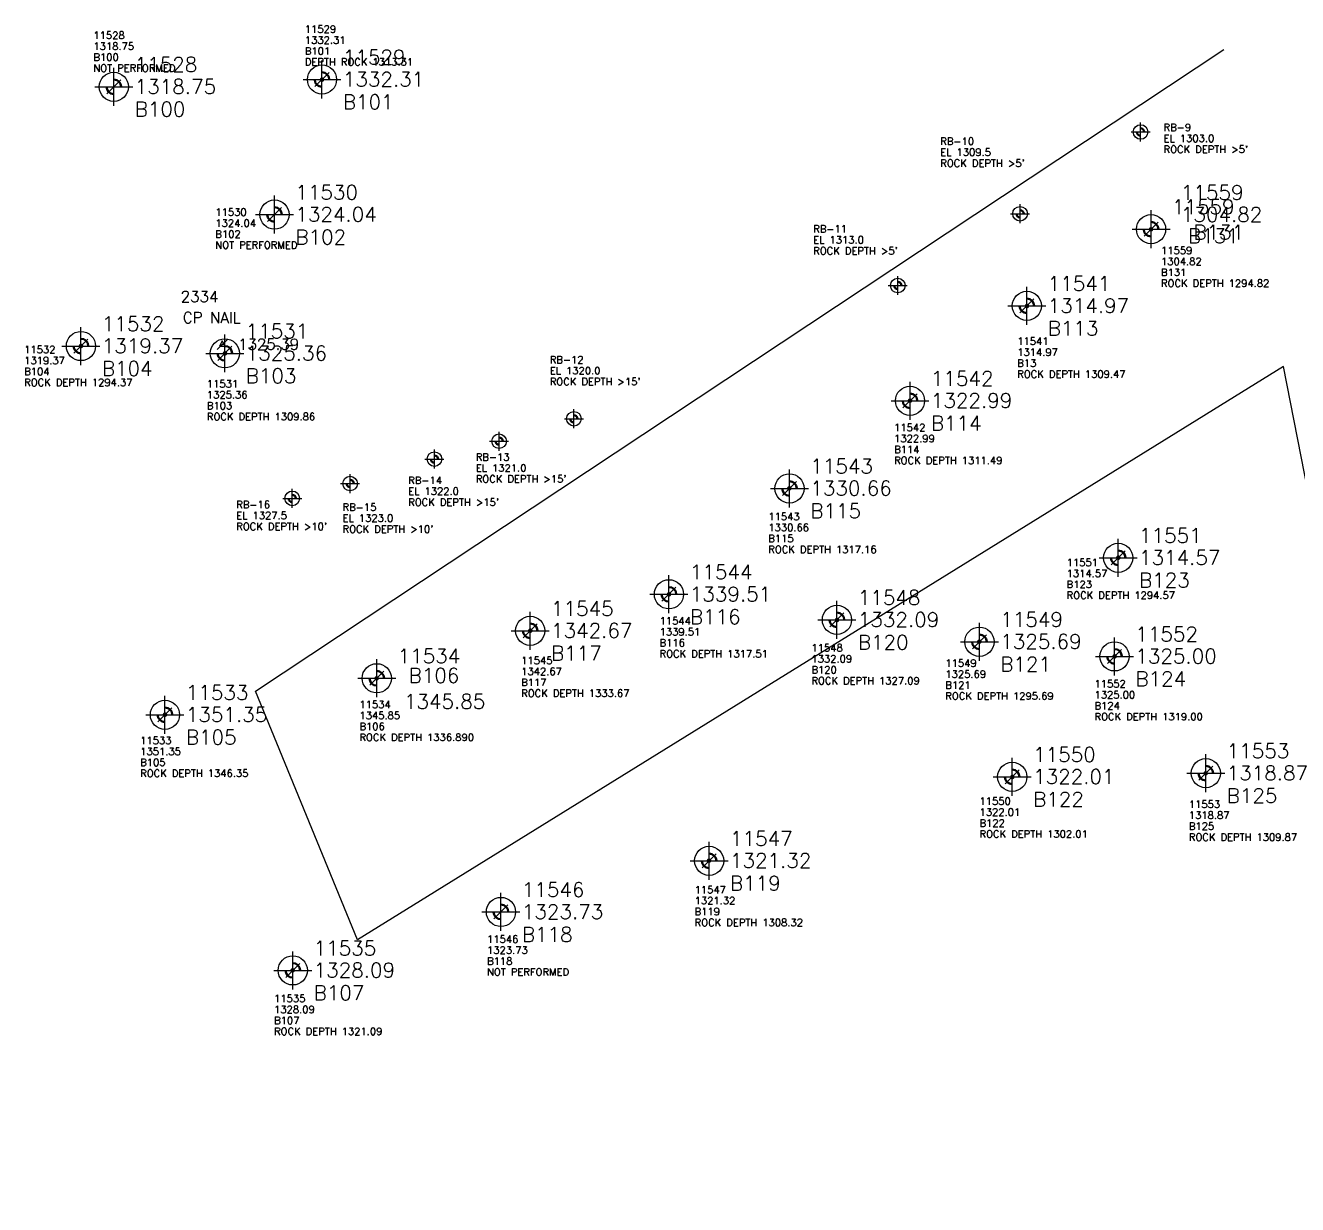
# Model space of a CAD drawing. Header units: metres. Extents: x 11336499 to 11339752, y 6750829 to 6753493.
# Drawn here: x 11336499 to 11338241, y 6750829 to 6752444 of the extents above; entities that cross this region are included whole.
import ezdxf

# ---------------------------------------------------------------- set-up
doc = ezdxf.new("R2010")
doc.units = ezdxf.units.M
doc.header["$MEASUREMENT"] = 0
for name, color, linetype, lineweight in [('Level 12', 7, 'Continuous', 5), ('Level 13', 7, 'Continuous', 5), ('Level 3', 7, 'Continuous', 5), ('Level 30', 7, 'Continuous', 5), ('Level 4', 7, 'Continuous', 5), ('Level 5', 7, 'Continuous', 5), ('Level 54', 7, 'Continuous', 5), ('Level 7', 7, 'Continuous', 5), ('Level 8', 7, 'Continuous', 5)]:
    doc.layers.add(name, color=color, linetype=linetype, lineweight=lineweight)
doc.styles.add('Style-romans', font='romans.shx')

# ---------------------------------------------------------------- blocks, each defined once
blk = doc.blocks.new('POINT0')
at = {"layer": 'Level 7', "color": 7, "linetype": 'Continuous', "lineweight": 5}
blk.add_line((-0.04, -0.04), (0.04, 0.04), dxfattribs=at)
blk.add_line((-0.04, -0.04), (0.04, 0.04), dxfattribs=at)
at = {"layer": 'Level 13', "color": 7, "linetype": 'Continuous', "lineweight": 5, "style": 'Style-romans'}
blk.add_attdef('elev', (0, 0), '', height=0.0833, dxfattribs=at)
at = {"layer": 'Level 30', "color": 7, "linetype": 'Continuous', "lineweight": 5, "style": 'Style-romans'}
for tag in ['desc', 'desc', 'desc', 'point', 'point']:
    blk.add_attdef(tag, (0, 0), '', height=0.0833, dxfattribs=at)
blk = doc.blocks.new('BM0')
at = {"layer": 'Level 8', "color": 1, "linetype": 'Continuous', "lineweight": 5}
for p, q in [((0, -0.13), (0, 0.13)), ((-0.13, 0), (0.13, 0))]:
    blk.add_line(p, q, dxfattribs=at)
blk.add_circle((0, 0), 0.1, dxfattribs=at)
at = {"layer": 'Level 8', "color": 1, "linetype": 'Continuous', "lineweight": 40}
for start, end in [(180, 270), (0, 90)]:
    blk.add_arc((0, 0), 0.05, start, end, dxfattribs=at)
blk = doc.blocks.new('POINT0_2')
at = {"layer": 'Level 3', "color": 7, "linetype": 'Continuous', "lineweight": 5}
blk.add_line((-0.04, -0.04), (0.04, 0.04), dxfattribs=at)
blk.add_line((-0.04, -0.04), (0.04, 0.04), dxfattribs=at)
at = {"layer": 'Level 13', "color": 7, "linetype": 'Continuous', "lineweight": 5, "style": 'Style-romans'}
blk.add_attdef('elev', (0, 0), '', height=0.0833, rotation=0, dxfattribs=at)
at = {"layer": 'Level 30', "color": 7, "linetype": 'Continuous', "lineweight": 5, "style": 'Style-romans'}
for tag in ['desc', 'desc', 'desc', 'point', 'point']:
    blk.add_attdef(tag, (0, 0), '', height=0.0833, rotation=0, dxfattribs=at)
blk = doc.blocks.new('STA')
at = {"layer": 'Level 4', "color": 1, "linetype": 'Continuous', "lineweight": 5}
for p, q in [((-0.004, 0.1), (-0.079, -0.05)), ((0.071, -0.05), (-0.004, 0.1)), ((-0.079, -0.05), (0.071, -0.05))]:
    blk.add_line(p, q, dxfattribs=at)
blk.add_circle((0, 0), 0.0125, dxfattribs=at)
blk = doc.blocks.new('POINT0_7')
at = {"layer": 'Level 7', "color": 7, "linetype": 'Continuous', "lineweight": 5}
blk.add_line((-0.04, -0.04), (0.04, 0.04), dxfattribs=at)
blk.add_line((-0.04, -0.04), (0.04, 0.04), dxfattribs=at)
at = {"layer": 'Level 13', "color": 7, "linetype": 'Continuous', "lineweight": 5, "style": 'Style-romans'}
blk.add_attdef('elev', (0, 0), '', height=0.0833, dxfattribs=at)
at = {"layer": 'Level 30', "color": 7, "linetype": 'Continuous', "lineweight": 5, "style": 'Style-romans'}
for tag in ['desc', 'desc', 'desc', 'point', 'point']:
    blk.add_attdef(tag, (0, 0), '', height=0.0833, dxfattribs=at)
blk = doc.blocks.new('POINT0_8')
at = {"layer": 'Level 7', "color": 7, "linetype": 'Continuous', "lineweight": 5}
blk.add_line((-0.04, -0.04), (0.04, 0.04), dxfattribs=at)
blk.add_line((-0.04, -0.04), (0.04, 0.04), dxfattribs=at)
at = {"layer": 'Level 13', "color": 7, "linetype": 'Continuous', "lineweight": 5, "style": 'Style-romans'}
blk.add_attdef('elev', (0, 0), '', height=0.0833, dxfattribs=at)
at = {"layer": 'Level 30', "color": 7, "linetype": 'Continuous', "lineweight": 5, "style": 'Style-romans'}
for tag in ['desc', 'desc', 'desc', 'point', 'point']:
    blk.add_attdef(tag, (0, 0), '', height=0.0833, dxfattribs=at)

msp = doc.modelspace()

# ---------------------------------------------------------------- linework, layer by layer
at = {"layer": 'Level 5', "color": 4, "linetype": 'Continuous', "lineweight": 5}
for p, q in [((11336813.9918, 6751532.1708), (11338139.6861, 6752411.1513)), ((11338221.1544, 6751976.8398), (11336953.6697, 6751191.947)), ((11338446.3957, 6750829.2656), (11338221.1544, 6751976.8398)), ((11336953.6892, 6751191.966), (11336814.0113, 6751532.1898))]:
    msp.add_line(p, q, dxfattribs=at)
at = {"layer": 'Level 54', "color": 2, "linetype": 'Continuous', "lineweight": 140}
for p in [(11336905, 6752370, 1313.31), (11338040, 6752165, 1294.82), (11337870, 6752060, 1309.47), (11336575, 6752005, 1294.37), (11336772, 6751995, 1309.86), (11337710, 6751930, 1311.49), (11337545, 6751810, 1317.16), (11337995, 6751715, 1294.57), (11337380, 6751665, 1317.51), (11337610, 6751630, 1327.09), (11337190, 6751615, 1333.67), (11337805, 6751600, 1295.69), (11337990, 6751580, 1319), (11336980, 6751550, 1336.89), (11336690, 6751500, 1346.35), (11338115, 6751420, 1309.87), (11337850, 6751415, 1302.01), (11337435, 6751300, 1308.32), (11336865, 6751150, 1321.09)]:
    msp.add_point(p, dxfattribs=at)

# ---------------------------------------------------------------- block references
at = {"layer": 'Level 3', "color": 7, "linetype": 'Continuous', "lineweight": 5}
ref = msp.add_blockref('POINT0_2', (11336768.7302, 6752007.2901, 1325.36), dxfattribs=dict(at, xscale=180, yscale=180, zscale=180, rotation=359.9637753279102))
ref.add_attrib('elev', '1325.39', (11336790.1609, 6752000.021, 1325.36), dxfattribs={"layer": 'Level 13', "color": 7, "linetype": 'Continuous', "lineweight": 5, "height": 14.9999, "rotation": 359.9637755, "style": 'Style-romans'})
ref.add_attrib('point', '2334', (11336711.6267, 6752065.2388, 1325.36), dxfattribs={"layer": 'Level 30', "color": 7, "linetype": 'Continuous', "lineweight": 5, "height": 14.9999, "rotation": 359.9637755, "style": 'Style-romans'})
ref.add_attrib('point', '2334', (11336711.6267, 6752065.2388, 1325.36), dxfattribs={"layer": 'Level 30', "color": 7, "linetype": 'Continuous', "lineweight": 5, "height": 14.9999, "rotation": 359.9637755, "style": 'Style-romans'})
ref.add_attrib('desc', 'CP NAIL', (11336714.503, 6752036.4948, 1325.36), dxfattribs={"layer": 'Level 30', "color": 7, "linetype": 'Continuous', "lineweight": 5, "height": 14.9999, "rotation": 359.9637755, "style": 'Style-romans'})
ref.add_attrib('desc', 'CP NAIL', (11336714.503, 6752036.4948, 1325.36), dxfattribs={"layer": 'Level 30', "color": 7, "linetype": 'Continuous', "lineweight": 5, "height": 14.9999, "rotation": 359.9637755, "style": 'Style-romans'})
ref.add_attrib('desc', 'CP NAIL', (11336714.503, 6752036.4948, 1325.36), dxfattribs={"layer": 'Level 30', "color": 7, "linetype": 'Continuous', "lineweight": 5, "height": 14.9999, "rotation": 359.9637755, "style": 'Style-romans'})
at = {"layer": 'Level 4', "color": 1, "linetype": 'Continuous', "lineweight": 5, "xscale": 50.00000068108184, "yscale": 50.00000068108184, "zscale": 50.00000068108184, "rotation": 359.9637732535127}
msp.add_blockref('STA', (11336768.7302, 6752007.2901, 1325.36), dxfattribs=at)
at = {"layer": 'Level 7', "color": 7, "linetype": 'Continuous', "lineweight": 5}
ref = msp.add_blockref('POINT0', (11336620, 6752360, 1318.75), dxfattribs=dict(at, xscale=240, yscale=240, zscale=240))
ref.add_attrib('elev', '1318.75', (11336648.5804, 6752350.3259, 1318.75), dxfattribs={"layer": 'Level 13', "color": 7, "linetype": 'Continuous', "lineweight": 5, "height": 19.9999, "style": 'Style-romans'})
ref.add_attrib('point', '11528', (11336648.5804, 6752380.5191, 1318.75), dxfattribs={"layer": 'Level 30', "color": 7, "linetype": 'Continuous', "lineweight": 5, "height": 19.9999, "style": 'Style-romans'})
ref.add_attrib('point', '11528', (11336648.5804, 6752380.5191, 1318.75), dxfattribs={"layer": 'Level 30', "color": 7, "linetype": 'Continuous', "lineweight": 5, "height": 19.9999, "style": 'Style-romans'})
ref.add_attrib('desc', 'B100', (11336648.5804, 6752319.2533, 1318.75), dxfattribs={"layer": 'Level 30', "color": 7, "linetype": 'Continuous', "lineweight": 5, "height": 19.9999, "style": 'Style-romans'})
ref.add_attrib('desc', 'B100', (11336648.5804, 6752319.2533, 1318.75), dxfattribs={"layer": 'Level 30', "color": 7, "linetype": 'Continuous', "lineweight": 5, "height": 19.9999, "style": 'Style-romans'})
ref.add_attrib('desc', 'B100', (11336648.5804, 6752319.2533, 1318.75), dxfattribs={"layer": 'Level 30', "color": 7, "linetype": 'Continuous', "lineweight": 5, "height": 19.9999, "style": 'Style-romans'})
ref = msp.add_blockref('POINT0', (11336905, 6752370, 1332.31), dxfattribs=dict(at, xscale=240, yscale=240, zscale=240))
ref.add_attrib('elev', '1332.31', (11336933.5804, 6752360.3259, 1332.31), dxfattribs={"layer": 'Level 13', "color": 7, "linetype": 'Continuous', "lineweight": 5, "height": 19.9999, "style": 'Style-romans'})
ref.add_attrib('point', '11529', (11336933.5804, 6752390.5191, 1332.31), dxfattribs={"layer": 'Level 30', "color": 7, "linetype": 'Continuous', "lineweight": 5, "height": 19.9999, "style": 'Style-romans'})
ref.add_attrib('point', '11529', (11336933.5804, 6752390.5191, 1332.31), dxfattribs={"layer": 'Level 30', "color": 7, "linetype": 'Continuous', "lineweight": 5, "height": 19.9999, "style": 'Style-romans'})
ref.add_attrib('desc', 'B101', (11336933.5804, 6752329.2533, 1332.31), dxfattribs={"layer": 'Level 30', "color": 7, "linetype": 'Continuous', "lineweight": 5, "height": 19.9999, "style": 'Style-romans'})
ref.add_attrib('desc', 'B101', (11336933.5804, 6752329.2533, 1332.31), dxfattribs={"layer": 'Level 30', "color": 7, "linetype": 'Continuous', "lineweight": 5, "height": 19.9999, "style": 'Style-romans'})
ref.add_attrib('desc', 'B101', (11336933.5804, 6752329.2533, 1332.31), dxfattribs={"layer": 'Level 30', "color": 7, "linetype": 'Continuous', "lineweight": 5, "height": 19.9999, "style": 'Style-romans'})
ref = msp.add_blockref('POINT0', (11336840, 6752185, 1324.04), dxfattribs=dict(at, xscale=240, yscale=240, zscale=240))
ref.add_attrib('elev', '1324.04', (11336868.5804, 6752175.3259, 1324.04), dxfattribs={"layer": 'Level 13', "color": 7, "linetype": 'Continuous', "lineweight": 5, "height": 19.9999, "style": 'Style-romans'})
ref.add_attrib('point', '11530', (11336868.5804, 6752205.5191, 1324.04), dxfattribs={"layer": 'Level 30', "color": 7, "linetype": 'Continuous', "lineweight": 5, "height": 19.9999, "style": 'Style-romans'})
ref.add_attrib('point', '11530', (11336868.5804, 6752205.5191, 1324.04), dxfattribs={"layer": 'Level 30', "color": 7, "linetype": 'Continuous', "lineweight": 5, "height": 19.9999, "style": 'Style-romans'})
ref.add_attrib('desc', 'B102', (11336868.5804, 6752144.2533, 1324.04), dxfattribs={"layer": 'Level 30', "color": 7, "linetype": 'Continuous', "lineweight": 5, "height": 19.9999, "style": 'Style-romans'})
ref.add_attrib('desc', 'B102', (11336868.5804, 6752144.2533, 1324.04), dxfattribs={"layer": 'Level 30', "color": 7, "linetype": 'Continuous', "lineweight": 5, "height": 19.9999, "style": 'Style-romans'})
ref.add_attrib('desc', 'B102', (11336868.5804, 6752144.2533, 1324.04), dxfattribs={"layer": 'Level 30', "color": 7, "linetype": 'Continuous', "lineweight": 5, "height": 19.9999, "style": 'Style-romans'})
ref = msp.add_blockref('POINT0_8', (11338040, 6752165, 1304.82), dxfattribs=dict(at, xscale=240, yscale=240, zscale=240))
ref.add_attrib('elev', '1304.82', (11338080.8828, 6752175.0266, 1304.82), dxfattribs={"layer": 'Level 13', "color": 7, "linetype": 'Continuous', "lineweight": 5, "height": 19.9999, "style": 'Style-romans'})
ref.add_attrib('point', '11559', (11338080.8828, 6752205.2198, 1304.82), dxfattribs={"layer": 'Level 30', "color": 7, "linetype": 'Continuous', "lineweight": 5, "height": 19.9999, "style": 'Style-romans'})
ref.add_attrib('point', '11559', (11338068.5804, 6752185.5191, 1304.82), dxfattribs={"layer": 'Level 30', "color": 7, "linetype": 'Continuous', "lineweight": 5, "height": 19.9999, "style": 'Style-romans'})
ref.add_attrib('desc', 'B131', (11338090.6069, 6752145.8633, 1304.82), dxfattribs={"layer": 'Level 30', "color": 7, "linetype": 'Continuous', "lineweight": 5, "height": 19.9999, "style": 'Style-romans'})
ref.add_attrib('desc', 'B131', (11338097.9882, 6752150.7884, 1304.82), dxfattribs={"layer": 'Level 30', "color": 7, "linetype": 'Continuous', "lineweight": 5, "height": 19.9999, "style": 'Style-romans'})
ref.add_attrib('desc', 'B131', (11338097.9882, 6752150.7884, 1304.82), dxfattribs={"layer": 'Level 30', "color": 7, "linetype": 'Continuous', "lineweight": 5, "height": 19.9999, "style": 'Style-romans'})
ref = msp.add_blockref('POINT0', (11337870, 6752060, 1314.97), dxfattribs=dict(at, xscale=240, yscale=240, zscale=240))
ref.add_attrib('elev', '1314.97', (11337898.5804, 6752050.3259, 1314.97), dxfattribs={"layer": 'Level 13', "color": 7, "linetype": 'Continuous', "lineweight": 5, "height": 19.9999, "style": 'Style-romans'})
ref.add_attrib('point', '11541', (11337898.5804, 6752080.5191, 1314.97), dxfattribs={"layer": 'Level 30', "color": 7, "linetype": 'Continuous', "lineweight": 5, "height": 19.9999, "style": 'Style-romans'})
ref.add_attrib('point', '11541', (11337898.5804, 6752080.5191, 1314.97), dxfattribs={"layer": 'Level 30', "color": 7, "linetype": 'Continuous', "lineweight": 5, "height": 19.9999, "style": 'Style-romans'})
ref.add_attrib('desc', 'B113', (11337898.5804, 6752019.2533, 1314.97), dxfattribs={"layer": 'Level 30', "color": 7, "linetype": 'Continuous', "lineweight": 5, "height": 19.9999, "style": 'Style-romans'})
ref.add_attrib('desc', 'B113', (11337898.5804, 6752019.2533, 1314.97), dxfattribs={"layer": 'Level 30', "color": 7, "linetype": 'Continuous', "lineweight": 5, "height": 19.9999, "style": 'Style-romans'})
ref.add_attrib('desc', 'B113', (11337898.5804, 6752019.2533, 1314.97), dxfattribs={"layer": 'Level 30', "color": 7, "linetype": 'Continuous', "lineweight": 5, "height": 19.9999, "style": 'Style-romans'})
ref = msp.add_blockref('POINT0', (11336575, 6752005, 1319.37), dxfattribs=dict(at, xscale=240, yscale=240, zscale=240))
ref.add_attrib('elev', '1319.37', (11336603.5804, 6751995.3259, 1319.37), dxfattribs={"layer": 'Level 13', "color": 7, "linetype": 'Continuous', "lineweight": 5, "height": 19.9999, "style": 'Style-romans'})
ref.add_attrib('point', '11532', (11336603.5804, 6752025.5191, 1319.37), dxfattribs={"layer": 'Level 30', "color": 7, "linetype": 'Continuous', "lineweight": 5, "height": 19.9999, "style": 'Style-romans'})
ref.add_attrib('point', '11532', (11336603.5804, 6752025.5191, 1319.37), dxfattribs={"layer": 'Level 30', "color": 7, "linetype": 'Continuous', "lineweight": 5, "height": 19.9999, "style": 'Style-romans'})
ref.add_attrib('desc', 'B104', (11336603.5804, 6751964.2533, 1319.37), dxfattribs={"layer": 'Level 30', "color": 7, "linetype": 'Continuous', "lineweight": 5, "height": 19.9999, "style": 'Style-romans'})
ref.add_attrib('desc', 'B104', (11336603.5804, 6751964.2533, 1319.37), dxfattribs={"layer": 'Level 30', "color": 7, "linetype": 'Continuous', "lineweight": 5, "height": 19.9999, "style": 'Style-romans'})
ref.add_attrib('desc', 'B104', (11336603.5804, 6751964.2533, 1319.37), dxfattribs={"layer": 'Level 30', "color": 7, "linetype": 'Continuous', "lineweight": 5, "height": 19.9999, "style": 'Style-romans'})
ref = msp.add_blockref('POINT0', (11336772, 6751995, 1325.36), dxfattribs=dict(at, xscale=240, yscale=240, zscale=240))
ref.add_attrib('elev', '1325.36', (11336800.5804, 6751985.3259, 1325.36), dxfattribs={"layer": 'Level 13', "color": 7, "linetype": 'Continuous', "lineweight": 5, "height": 19.9999, "style": 'Style-romans'})
ref.add_attrib('point', '11531', (11336800.5804, 6752015.5191, 1325.36), dxfattribs={"layer": 'Level 30', "color": 7, "linetype": 'Continuous', "lineweight": 5, "height": 19.9999, "style": 'Style-romans'})
ref.add_attrib('point', '11531', (11336800.5804, 6752015.5191, 1325.36), dxfattribs={"layer": 'Level 30', "color": 7, "linetype": 'Continuous', "lineweight": 5, "height": 19.9999, "style": 'Style-romans'})
ref.add_attrib('desc', 'B103', (11336800.5804, 6751954.2533, 1325.36), dxfattribs={"layer": 'Level 30', "color": 7, "linetype": 'Continuous', "lineweight": 5, "height": 19.9999, "style": 'Style-romans'})
ref.add_attrib('desc', 'B103', (11336800.5804, 6751954.2533, 1325.36), dxfattribs={"layer": 'Level 30', "color": 7, "linetype": 'Continuous', "lineweight": 5, "height": 19.9999, "style": 'Style-romans'})
ref.add_attrib('desc', 'B103', (11336800.5804, 6751954.2533, 1325.36), dxfattribs={"layer": 'Level 30', "color": 7, "linetype": 'Continuous', "lineweight": 5, "height": 19.9999, "style": 'Style-romans'})
ref = msp.add_blockref('POINT0', (11337710, 6751930, 1322.97), dxfattribs=dict(at, xscale=240, yscale=240, zscale=240))
ref.add_attrib('elev', '1322.99', (11337738.5804, 6751920.3259, 1322.97), dxfattribs={"layer": 'Level 13', "color": 7, "linetype": 'Continuous', "lineweight": 5, "height": 19.9999, "style": 'Style-romans'})
ref.add_attrib('point', '11542', (11337738.5804, 6751950.5191, 1322.97), dxfattribs={"layer": 'Level 30', "color": 7, "linetype": 'Continuous', "lineweight": 5, "height": 19.9999, "style": 'Style-romans'})
ref.add_attrib('point', '11542', (11337738.5804, 6751950.5191, 1322.97), dxfattribs={"layer": 'Level 30', "color": 7, "linetype": 'Continuous', "lineweight": 5, "height": 19.9999, "style": 'Style-romans'})
ref.add_attrib('desc', 'B114', (11337738.5804, 6751889.2533, 1322.97), dxfattribs={"layer": 'Level 30', "color": 7, "linetype": 'Continuous', "lineweight": 5, "height": 19.9999, "style": 'Style-romans'})
ref.add_attrib('desc', 'B114', (11337738.5804, 6751889.2533, 1322.97), dxfattribs={"layer": 'Level 30', "color": 7, "linetype": 'Continuous', "lineweight": 5, "height": 19.9999, "style": 'Style-romans'})
ref.add_attrib('desc', 'B114', (11337738.5804, 6751889.2533, 1322.97), dxfattribs={"layer": 'Level 30', "color": 7, "linetype": 'Continuous', "lineweight": 5, "height": 19.9999, "style": 'Style-romans'})
ref = msp.add_blockref('POINT0', (11337545, 6751810, 1330.66), dxfattribs=dict(at, xscale=240, yscale=240, zscale=240))
ref.add_attrib('elev', '1330.66', (11337573.5804, 6751800.3259, 1330.66), dxfattribs={"layer": 'Level 13', "color": 7, "linetype": 'Continuous', "lineweight": 5, "height": 19.9999, "style": 'Style-romans'})
ref.add_attrib('point', '11543', (11337573.5804, 6751830.5191, 1330.66), dxfattribs={"layer": 'Level 30', "color": 7, "linetype": 'Continuous', "lineweight": 5, "height": 19.9999, "style": 'Style-romans'})
ref.add_attrib('point', '11543', (11337573.5804, 6751830.5191, 1330.66), dxfattribs={"layer": 'Level 30', "color": 7, "linetype": 'Continuous', "lineweight": 5, "height": 19.9999, "style": 'Style-romans'})
ref.add_attrib('desc', 'B115', (11337573.5804, 6751769.2533, 1330.66), dxfattribs={"layer": 'Level 30', "color": 7, "linetype": 'Continuous', "lineweight": 5, "height": 19.9999, "style": 'Style-romans'})
ref.add_attrib('desc', 'B115', (11337573.5804, 6751769.2533, 1330.66), dxfattribs={"layer": 'Level 30', "color": 7, "linetype": 'Continuous', "lineweight": 5, "height": 19.9999, "style": 'Style-romans'})
ref.add_attrib('desc', 'B115', (11337573.5804, 6751769.2533, 1330.66), dxfattribs={"layer": 'Level 30', "color": 7, "linetype": 'Continuous', "lineweight": 5, "height": 19.9999, "style": 'Style-romans'})
ref = msp.add_blockref('POINT0', (11337995, 6751715, 1314.57), dxfattribs=dict(at, xscale=240, yscale=240, zscale=240))
ref.add_attrib('elev', '1314.57', (11338023.5804, 6751705.3259, 1314.57), dxfattribs={"layer": 'Level 13', "color": 7, "linetype": 'Continuous', "lineweight": 5, "height": 19.9999, "style": 'Style-romans'})
ref.add_attrib('point', '11551', (11338023.5804, 6751735.5191, 1314.57), dxfattribs={"layer": 'Level 30', "color": 7, "linetype": 'Continuous', "lineweight": 5, "height": 19.9999, "style": 'Style-romans'})
ref.add_attrib('point', '11551', (11338023.5804, 6751735.5191, 1314.57), dxfattribs={"layer": 'Level 30', "color": 7, "linetype": 'Continuous', "lineweight": 5, "height": 19.9999, "style": 'Style-romans'})
ref.add_attrib('desc', 'B123', (11338023.5804, 6751674.2533, 1314.57), dxfattribs={"layer": 'Level 30', "color": 7, "linetype": 'Continuous', "lineweight": 5, "height": 19.9999, "style": 'Style-romans'})
ref.add_attrib('desc', 'B123', (11338023.5804, 6751674.2533, 1314.57), dxfattribs={"layer": 'Level 30', "color": 7, "linetype": 'Continuous', "lineweight": 5, "height": 19.9999, "style": 'Style-romans'})
ref.add_attrib('desc', 'B123', (11338023.5804, 6751674.2533, 1314.57), dxfattribs={"layer": 'Level 30', "color": 7, "linetype": 'Continuous', "lineweight": 5, "height": 19.9999, "style": 'Style-romans'})
ref = msp.add_blockref('POINT0', (11337380, 6751665, 1339.51), dxfattribs=dict(at, xscale=240, yscale=240, zscale=240))
ref.add_attrib('elev', '1339.51', (11337408.5804, 6751655.3259, 1339.51), dxfattribs={"layer": 'Level 13', "color": 7, "linetype": 'Continuous', "lineweight": 5, "height": 19.9999, "style": 'Style-romans'})
ref.add_attrib('point', '11544', (11337408.5804, 6751685.5191, 1339.51), dxfattribs={"layer": 'Level 30', "color": 7, "linetype": 'Continuous', "lineweight": 5, "height": 19.9999, "style": 'Style-romans'})
ref.add_attrib('point', '11544', (11337408.5804, 6751685.5191, 1339.51), dxfattribs={"layer": 'Level 30', "color": 7, "linetype": 'Continuous', "lineweight": 5, "height": 19.9999, "style": 'Style-romans'})
ref.add_attrib('desc', 'B116', (11337408.5804, 6751624.2533, 1339.51), dxfattribs={"layer": 'Level 30', "color": 7, "linetype": 'Continuous', "lineweight": 5, "height": 19.9999, "style": 'Style-romans'})
ref.add_attrib('desc', 'B116', (11337408.5804, 6751624.2533, 1339.51), dxfattribs={"layer": 'Level 30', "color": 7, "linetype": 'Continuous', "lineweight": 5, "height": 19.9999, "style": 'Style-romans'})
ref.add_attrib('desc', 'B116', (11337408.5804, 6751624.2533, 1339.51), dxfattribs={"layer": 'Level 30', "color": 7, "linetype": 'Continuous', "lineweight": 5, "height": 19.9999, "style": 'Style-romans'})
ref = msp.add_blockref('POINT0', (11337610, 6751630, 1332.09), dxfattribs=dict(at, xscale=240, yscale=240, zscale=240))
ref.add_attrib('elev', '1332.09', (11337638.5804, 6751620.3259, 1332.09), dxfattribs={"layer": 'Level 13', "color": 7, "linetype": 'Continuous', "lineweight": 5, "height": 19.9999, "style": 'Style-romans'})
ref.add_attrib('point', '11548', (11337638.5804, 6751650.5191, 1332.09), dxfattribs={"layer": 'Level 30', "color": 7, "linetype": 'Continuous', "lineweight": 5, "height": 19.9999, "style": 'Style-romans'})
ref.add_attrib('point', '11548', (11337638.5804, 6751650.5191, 1332.09), dxfattribs={"layer": 'Level 30', "color": 7, "linetype": 'Continuous', "lineweight": 5, "height": 19.9999, "style": 'Style-romans'})
ref.add_attrib('desc', 'B120', (11337638.5804, 6751589.2533, 1332.09), dxfattribs={"layer": 'Level 30', "color": 7, "linetype": 'Continuous', "lineweight": 5, "height": 19.9999, "style": 'Style-romans'})
ref.add_attrib('desc', 'B120', (11337638.5804, 6751589.2533, 1332.09), dxfattribs={"layer": 'Level 30', "color": 7, "linetype": 'Continuous', "lineweight": 5, "height": 19.9999, "style": 'Style-romans'})
ref.add_attrib('desc', 'B120', (11337638.5804, 6751589.2533, 1332.09), dxfattribs={"layer": 'Level 30', "color": 7, "linetype": 'Continuous', "lineweight": 5, "height": 19.9999, "style": 'Style-romans'})
ref = msp.add_blockref('POINT0', (11337190, 6751615, 1342.67), dxfattribs=dict(at, xscale=240, yscale=240, zscale=240))
ref.add_attrib('elev', '1342.67', (11337218.5804, 6751605.3259, 1342.67), dxfattribs={"layer": 'Level 13', "color": 7, "linetype": 'Continuous', "lineweight": 5, "height": 19.9999, "style": 'Style-romans'})
ref.add_attrib('point', '11545', (11337218.5804, 6751635.5191, 1342.67), dxfattribs={"layer": 'Level 30', "color": 7, "linetype": 'Continuous', "lineweight": 5, "height": 19.9999, "style": 'Style-romans'})
ref.add_attrib('point', '11545', (11337218.5804, 6751635.5191, 1342.67), dxfattribs={"layer": 'Level 30', "color": 7, "linetype": 'Continuous', "lineweight": 5, "height": 19.9999, "style": 'Style-romans'})
ref.add_attrib('desc', 'B117', (11337218.5804, 6751574.2533, 1342.67), dxfattribs={"layer": 'Level 30', "color": 7, "linetype": 'Continuous', "lineweight": 5, "height": 19.9999, "style": 'Style-romans'})
ref.add_attrib('desc', 'B117', (11337218.5804, 6751574.2533, 1342.67), dxfattribs={"layer": 'Level 30', "color": 7, "linetype": 'Continuous', "lineweight": 5, "height": 19.9999, "style": 'Style-romans'})
ref.add_attrib('desc', 'B117', (11337218.5804, 6751574.2533, 1342.67), dxfattribs={"layer": 'Level 30', "color": 7, "linetype": 'Continuous', "lineweight": 5, "height": 19.9999, "style": 'Style-romans'})
ref = msp.add_blockref('POINT0', (11337805, 6751600, 1325.69), dxfattribs=dict(at, xscale=240, yscale=240, zscale=240))
ref.add_attrib('elev', '1325.69', (11337833.5804, 6751590.3259, 1325.69), dxfattribs={"layer": 'Level 13', "color": 7, "linetype": 'Continuous', "lineweight": 5, "height": 19.9999, "style": 'Style-romans'})
ref.add_attrib('point', '11549', (11337833.5804, 6751620.5191, 1325.69), dxfattribs={"layer": 'Level 30', "color": 7, "linetype": 'Continuous', "lineweight": 5, "height": 19.9999, "style": 'Style-romans'})
ref.add_attrib('point', '11549', (11337833.5804, 6751620.5191, 1325.69), dxfattribs={"layer": 'Level 30', "color": 7, "linetype": 'Continuous', "lineweight": 5, "height": 19.9999, "style": 'Style-romans'})
ref.add_attrib('desc', 'B121', (11337833.5804, 6751559.2533, 1325.69), dxfattribs={"layer": 'Level 30', "color": 7, "linetype": 'Continuous', "lineweight": 5, "height": 19.9999, "style": 'Style-romans'})
ref.add_attrib('desc', 'B121', (11337833.5804, 6751559.2533, 1325.69), dxfattribs={"layer": 'Level 30', "color": 7, "linetype": 'Continuous', "lineweight": 5, "height": 19.9999, "style": 'Style-romans'})
ref.add_attrib('desc', 'B121', (11337833.5804, 6751559.2533, 1325.69), dxfattribs={"layer": 'Level 30', "color": 7, "linetype": 'Continuous', "lineweight": 5, "height": 19.9999, "style": 'Style-romans'})
ref = msp.add_blockref('POINT0', (11337990, 6751580, 1325), dxfattribs=dict(at, xscale=240, yscale=240, zscale=240))
ref.add_attrib('elev', '1325.00', (11338018.5804, 6751570.3259, 1325), dxfattribs={"layer": 'Level 13', "color": 7, "linetype": 'Continuous', "lineweight": 5, "height": 19.9999, "style": 'Style-romans'})
ref.add_attrib('point', '11552', (11338018.5804, 6751600.5191, 1325), dxfattribs={"layer": 'Level 30', "color": 7, "linetype": 'Continuous', "lineweight": 5, "height": 19.9999, "style": 'Style-romans'})
ref.add_attrib('point', '11552', (11338018.5804, 6751600.5191, 1325), dxfattribs={"layer": 'Level 30', "color": 7, "linetype": 'Continuous', "lineweight": 5, "height": 19.9999, "style": 'Style-romans'})
ref.add_attrib('desc', 'B124', (11338018.5804, 6751539.2533, 1325), dxfattribs={"layer": 'Level 30', "color": 7, "linetype": 'Continuous', "lineweight": 5, "height": 19.9999, "style": 'Style-romans'})
ref.add_attrib('desc', 'B124', (11338018.5804, 6751539.2533, 1325), dxfattribs={"layer": 'Level 30', "color": 7, "linetype": 'Continuous', "lineweight": 5, "height": 19.9999, "style": 'Style-romans'})
ref.add_attrib('desc', 'B124', (11338018.5804, 6751539.2533, 1325), dxfattribs={"layer": 'Level 30', "color": 7, "linetype": 'Continuous', "lineweight": 5, "height": 19.9999, "style": 'Style-romans'})
ref = msp.add_blockref('POINT0_7', (11336980, 6751550, 1345.85), dxfattribs=dict(at, xscale=240, yscale=240, zscale=240))
ref.add_attrib('elev', '1345.85', (11337017.192, 6751508.3124, 1345.85), dxfattribs={"layer": 'Level 13', "color": 7, "linetype": 'Continuous', "lineweight": 5, "height": 19.9999, "style": 'Style-romans'})
ref.add_attrib('point', '11534', (11337008.5804, 6751570.5191, 1345.85), dxfattribs={"layer": 'Level 30', "color": 7, "linetype": 'Continuous', "lineweight": 5, "height": 19.9999, "style": 'Style-romans'})
ref.add_attrib('point', '11534', (11337008.5804, 6751570.5191, 1345.85), dxfattribs={"layer": 'Level 30', "color": 7, "linetype": 'Continuous', "lineweight": 5, "height": 19.9999, "style": 'Style-romans'})
ref.add_attrib('desc', 'B106', (11337023.6509, 6751543.9327, 1345.85), dxfattribs={"layer": 'Level 30', "color": 7, "linetype": 'Continuous', "lineweight": 5, "height": 19.9999, "style": 'Style-romans'})
ref.add_attrib('desc', 'B106', (11337023.6509, 6751543.9327, 1345.85), dxfattribs={"layer": 'Level 30', "color": 7, "linetype": 'Continuous', "lineweight": 5, "height": 19.9999, "style": 'Style-romans'})
ref.add_attrib('desc', 'B106', (11337023.6509, 6751543.9327, 1345.85), dxfattribs={"layer": 'Level 30', "color": 7, "linetype": 'Continuous', "lineweight": 5, "height": 19.9999, "style": 'Style-romans'})
ref = msp.add_blockref('POINT0', (11336690, 6751500, 1351.35), dxfattribs=dict(at, xscale=240, yscale=240, zscale=240))
ref.add_attrib('elev', '1351.35', (11336718.5804, 6751490.3259, 1351.35), dxfattribs={"layer": 'Level 13', "color": 7, "linetype": 'Continuous', "lineweight": 5, "height": 19.9999, "style": 'Style-romans'})
ref.add_attrib('point', '11533', (11336718.5804, 6751520.5191, 1351.35), dxfattribs={"layer": 'Level 30', "color": 7, "linetype": 'Continuous', "lineweight": 5, "height": 19.9999, "style": 'Style-romans'})
ref.add_attrib('point', '11533', (11336718.5804, 6751520.5191, 1351.35), dxfattribs={"layer": 'Level 30', "color": 7, "linetype": 'Continuous', "lineweight": 5, "height": 19.9999, "style": 'Style-romans'})
ref.add_attrib('desc', 'B105', (11336718.5804, 6751459.2533, 1351.35), dxfattribs={"layer": 'Level 30', "color": 7, "linetype": 'Continuous', "lineweight": 5, "height": 19.9999, "style": 'Style-romans'})
ref.add_attrib('desc', 'B105', (11336718.5804, 6751459.2533, 1351.35), dxfattribs={"layer": 'Level 30', "color": 7, "linetype": 'Continuous', "lineweight": 5, "height": 19.9999, "style": 'Style-romans'})
ref.add_attrib('desc', 'B105', (11336718.5804, 6751459.2533, 1351.35), dxfattribs={"layer": 'Level 30', "color": 7, "linetype": 'Continuous', "lineweight": 5, "height": 19.9999, "style": 'Style-romans'})
ref = msp.add_blockref('POINT0', (11337850, 6751415, 1322.01), dxfattribs=dict(at, xscale=240, yscale=240, zscale=240))
ref.add_attrib('elev', '1322.01', (11337878.5804, 6751405.3259, 1322.01), dxfattribs={"layer": 'Level 13', "color": 7, "linetype": 'Continuous', "lineweight": 5, "height": 19.9999, "style": 'Style-romans'})
ref.add_attrib('point', '11550', (11337878.5804, 6751435.5191, 1322.01), dxfattribs={"layer": 'Level 30', "color": 7, "linetype": 'Continuous', "lineweight": 5, "height": 19.9999, "style": 'Style-romans'})
ref.add_attrib('point', '11550', (11337878.5804, 6751435.5191, 1322.01), dxfattribs={"layer": 'Level 30', "color": 7, "linetype": 'Continuous', "lineweight": 5, "height": 19.9999, "style": 'Style-romans'})
ref.add_attrib('desc', 'B122', (11337878.5804, 6751374.2533, 1322.01), dxfattribs={"layer": 'Level 30', "color": 7, "linetype": 'Continuous', "lineweight": 5, "height": 19.9999, "style": 'Style-romans'})
ref.add_attrib('desc', 'B122', (11337878.5804, 6751374.2533, 1322.01), dxfattribs={"layer": 'Level 30', "color": 7, "linetype": 'Continuous', "lineweight": 5, "height": 19.9999, "style": 'Style-romans'})
ref.add_attrib('desc', 'B122', (11337878.5804, 6751374.2533, 1322.01), dxfattribs={"layer": 'Level 30', "color": 7, "linetype": 'Continuous', "lineweight": 5, "height": 19.9999, "style": 'Style-romans'})
ref = msp.add_blockref('POINT0', (11338115, 6751420, 1318.87), dxfattribs=dict(at, xscale=240, yscale=240, zscale=240))
ref.add_attrib('elev', '1318.87', (11338143.5804, 6751410.3259, 1318.87), dxfattribs={"layer": 'Level 13', "color": 7, "linetype": 'Continuous', "lineweight": 5, "height": 19.9999, "style": 'Style-romans'})
ref.add_attrib('point', '11553', (11338143.5804, 6751440.5191, 1318.87), dxfattribs={"layer": 'Level 30', "color": 7, "linetype": 'Continuous', "lineweight": 5, "height": 19.9999, "style": 'Style-romans'})
ref.add_attrib('point', '11553', (11338143.5804, 6751440.5191, 1318.87), dxfattribs={"layer": 'Level 30', "color": 7, "linetype": 'Continuous', "lineweight": 5, "height": 19.9999, "style": 'Style-romans'})
ref.add_attrib('desc', 'B125', (11338143.5804, 6751379.2533, 1318.87), dxfattribs={"layer": 'Level 30', "color": 7, "linetype": 'Continuous', "lineweight": 5, "height": 19.9999, "style": 'Style-romans'})
ref.add_attrib('desc', 'B125', (11338143.5804, 6751379.2533, 1318.87), dxfattribs={"layer": 'Level 30', "color": 7, "linetype": 'Continuous', "lineweight": 5, "height": 19.9999, "style": 'Style-romans'})
ref.add_attrib('desc', 'B125', (11338143.5804, 6751379.2533, 1318.87), dxfattribs={"layer": 'Level 30', "color": 7, "linetype": 'Continuous', "lineweight": 5, "height": 19.9999, "style": 'Style-romans'})
ref = msp.add_blockref('POINT0', (11337435, 6751300, 1321.32), dxfattribs=dict(at, xscale=240, yscale=240, zscale=240))
ref.add_attrib('elev', '1321.32', (11337463.5804, 6751290.3259, 1321.32), dxfattribs={"layer": 'Level 13', "color": 7, "linetype": 'Continuous', "lineweight": 5, "height": 19.9999, "style": 'Style-romans'})
ref.add_attrib('point', '11547', (11337463.5804, 6751320.5191, 1321.32), dxfattribs={"layer": 'Level 30', "color": 7, "linetype": 'Continuous', "lineweight": 5, "height": 19.9999, "style": 'Style-romans'})
ref.add_attrib('point', '11547', (11337463.5804, 6751320.5191, 1321.32), dxfattribs={"layer": 'Level 30', "color": 7, "linetype": 'Continuous', "lineweight": 5, "height": 19.9999, "style": 'Style-romans'})
ref.add_attrib('desc', 'B119', (11337463.5804, 6751259.2533, 1321.32), dxfattribs={"layer": 'Level 30', "color": 7, "linetype": 'Continuous', "lineweight": 5, "height": 19.9999, "style": 'Style-romans'})
ref.add_attrib('desc', 'B119', (11337463.5804, 6751259.2533, 1321.32), dxfattribs={"layer": 'Level 30', "color": 7, "linetype": 'Continuous', "lineweight": 5, "height": 19.9999, "style": 'Style-romans'})
ref.add_attrib('desc', 'B119', (11337463.5804, 6751259.2533, 1321.32), dxfattribs={"layer": 'Level 30', "color": 7, "linetype": 'Continuous', "lineweight": 5, "height": 19.9999, "style": 'Style-romans'})
ref = msp.add_blockref('POINT0', (11337150, 6751230, 1323.73), dxfattribs=dict(at, xscale=240, yscale=240, zscale=240))
ref.add_attrib('elev', '1323.73', (11337178.5804, 6751220.3259, 1323.73), dxfattribs={"layer": 'Level 13', "color": 7, "linetype": 'Continuous', "lineweight": 5, "height": 19.9999, "style": 'Style-romans'})
ref.add_attrib('point', '11546', (11337178.5804, 6751250.5191, 1323.73), dxfattribs={"layer": 'Level 30', "color": 7, "linetype": 'Continuous', "lineweight": 5, "height": 19.9999, "style": 'Style-romans'})
ref.add_attrib('point', '11546', (11337178.5804, 6751250.5191, 1323.73), dxfattribs={"layer": 'Level 30', "color": 7, "linetype": 'Continuous', "lineweight": 5, "height": 19.9999, "style": 'Style-romans'})
ref.add_attrib('desc', 'B118', (11337178.5804, 6751189.2533, 1323.73), dxfattribs={"layer": 'Level 30', "color": 7, "linetype": 'Continuous', "lineweight": 5, "height": 19.9999, "style": 'Style-romans'})
ref.add_attrib('desc', 'B118', (11337178.5804, 6751189.2533, 1323.73), dxfattribs={"layer": 'Level 30', "color": 7, "linetype": 'Continuous', "lineweight": 5, "height": 19.9999, "style": 'Style-romans'})
ref.add_attrib('desc', 'B118', (11337178.5804, 6751189.2533, 1323.73), dxfattribs={"layer": 'Level 30', "color": 7, "linetype": 'Continuous', "lineweight": 5, "height": 19.9999, "style": 'Style-romans'})
ref = msp.add_blockref('POINT0', (11336865, 6751150, 1328.09), dxfattribs=dict(at, xscale=240, yscale=240, zscale=240))
ref.add_attrib('elev', '1328.09', (11336893.5804, 6751140.3259, 1328.09), dxfattribs={"layer": 'Level 13', "color": 7, "linetype": 'Continuous', "lineweight": 5, "height": 19.9999, "style": 'Style-romans'})
ref.add_attrib('point', '11535', (11336893.5804, 6751170.5191, 1328.09), dxfattribs={"layer": 'Level 30', "color": 7, "linetype": 'Continuous', "lineweight": 5, "height": 19.9999, "style": 'Style-romans'})
ref.add_attrib('point', '11535', (11336893.5804, 6751170.5191, 1328.09), dxfattribs={"layer": 'Level 30', "color": 7, "linetype": 'Continuous', "lineweight": 5, "height": 19.9999, "style": 'Style-romans'})
ref.add_attrib('desc', 'B107', (11336893.5804, 6751109.2533, 1328.09), dxfattribs={"layer": 'Level 30', "color": 7, "linetype": 'Continuous', "lineweight": 5, "height": 19.9999, "style": 'Style-romans'})
ref.add_attrib('desc', 'B107', (11336893.5804, 6751109.2533, 1328.09), dxfattribs={"layer": 'Level 30', "color": 7, "linetype": 'Continuous', "lineweight": 5, "height": 19.9999, "style": 'Style-romans'})
ref.add_attrib('desc', 'B107', (11336893.5804, 6751109.2533, 1328.09), dxfattribs={"layer": 'Level 30', "color": 7, "linetype": 'Continuous', "lineweight": 5, "height": 19.9999, "style": 'Style-romans'})
at = {"layer": 'Level 8', "color": 1, "linetype": 'Continuous', "lineweight": 5}
for p, xscale, yscale, zscale in [((11336905, 6752370, 1332.31), 200, 200, 200), ((11336620, 6752360, 1318.75), 200, 200, 200), ((11338025.6535, 6752298.1424, 1294.82), 100, 100, 100), ((11336840, 6752185, 1324.04), 200, 200, 200), ((11337860.6399, 6752186.1129, 1294.82), 100, 100, 100), ((11338040, 6752165, 1304.82), 200, 200, 200), ((11337693.3284, 6752087.8949), 100, 100, 100), ((11337870, 6752060, 1314.97), 200, 200, 200), ((11336575, 6752005, 1319.37), 200, 200, 200), ((11336772, 6751995, 1325.36), 200, 200, 200), ((11337710, 6751930, 1322.97), 200, 200, 200), ((11337249.7875, 6751905.384, 1294.82), 100, 100, 100), ((11337147.4835, 6751874.6177, 1294.82), 100, 100, 100), ((11337058.9792, 6751850.1326, 1294.82), 100, 100, 100), ((11336943.5084, 6751816.6999), 100, 100, 100), ((11337545, 6751810, 1330.66), 200, 200, 200), ((11336864.2166, 6751796.3777, 1294.82), 100, 100, 100), ((11337995, 6751715, 1314.57), 200, 200, 200), ((11337380, 6751665, 1339.51), 200, 200, 200), ((11337610, 6751630, 1332.09), 200, 200, 200), ((11337190, 6751615, 1342.67), 200, 200, 200), ((11337805, 6751600, 1325.69), 200, 200, 200), ((11337990, 6751580, 1325), 200, 200, 200), ((11336980, 6751550, 1345.85), 200, 200, 200), ((11336690, 6751500, 1351.35), 200, 200, 200), ((11337850, 6751415, 1322.01), 200, 200, 200), ((11338115, 6751420, 1318.87), 200, 200, 200), ((11337435, 6751300, 1321.32), 200, 200, 200), ((11337150, 6751230, 1323.73), 200, 200, 200), ((11336865, 6751150, 1328.09), 200, 200, 200)]:
    msp.add_blockref('BM0', p, dxfattribs=dict(at, xscale=xscale, yscale=yscale, zscale=zscale))

# ---------------------------------------------------------------- texts
at = {"layer": 'Level 12', "color": 2, "linetype": 'Continuous', "lineweight": 5, "char_height": 10, "attachment_point": 1, "line_spacing_factor": 0.9, "style": 'Style-romans'}
for s, insert in [('11528\\P1318.75\\PB100\\PNOT PERFORMED', (11336592.0091, 6752435.5365, -0.0001)), ('11529\\P1332.31\\PB101\\PDEPTH ROCK 1313.31', (11336881.5021, 6752444.0583, -0.0001)), ("RB-9\\PEL 1303.0\\PROCK DEPTH >5'", (11338057.1606, 6752309.4254, -0.0001)), ("RB-10\\PEL 1309.5\\PROCK DEPTH >5'", (11337751.4042, 6752290.3823, -0.0001)), ('11530\\P1324.04\\PB102\\PNOT PERFORMED', (11336758.9518, 6752193.3312, -0.0001)), ("RB-11\\PEL 1313.0\\PROCK DEPTH >5'", (11337577.508, 6752170.3667, -0.0001)), ('11559\\P1304.82\\PB131\\PROCK DEPTH 1294.82', (11338053.635, 6752140.9218, -0.0001)), ('11541\\P1314.97\\PB13\\PROCK DEPTH 1309.47', (11337856.7969, 6752016.5616, -0.0001)), ('11532\\P1319.37\\PB104\\PROCK DEPTH 1294.37', (11336497.2852, 6752005.1867, -0.0001)), ("RB-12\\PEL 1320.0\\PROCK DEPTH >15'", (11337216.8246, 6751991.2862, -0.0001)), ('11531\\P1325.36\\PB103\\PROCK DEPTH 1309.86', (11336747.3987, 6751958.3169, -0.0001)), ('11542\\P1322.99\\PB114\\PROCK DEPTH 1311.49', (11337688.2543, 6751898.3578, -0.0001)), ("RB-13\\PEL 1321.0\\PROCK DEPTH >15'", (11337115.4958, 6751857.9847, -0.0001)), ("RB-14\\PEL 1322.0\\PROCK DEPTH >15'", (11337023.0167, 6751826.0987, -0.0001)), ("RB-16\\PEL 1327.5\\PROCK DEPTH >10'", (11336787.6152, 6751792.884, -0.0001)), ("RB-15\\PEL 1323.0\\PROCK DEPTH >10'", (11336933.1924, 6751789.3411, -0.0001)), ('11543\\P1330.66\\PB115\\PROCK DEPTH 1317.16', (11337516.021, 6751776.4602, -0.0001)), ('11551\\P1314.57\\PB123\\PROCK DEPTH 1294.57', (11337924.46, 6751713.6644, -0.0001)), ('11544\\P1339.51\\PB116\\PROCK DEPTH 1317.51', (11337367.1622, 6751633.6306, -0.0001)), ('11548\\P1332.09\\PB120\\PROCK DEPTH 1327.09', (11337575.0724, 6751596.692, -0.0001)), ('11545\\P1342.67\\PB117\\PROCK DEPTH 1333.67', (11337177.7057, 6751579.4539, -0.0001)), ('11549\\P1325.69\\PB121\\PROCK DEPTH 1295.69', (11337758.3779, 6751575.7601, -0.0001)), ('11552\\P1325.00\\PB124\\PROCK DEPTH 1319.00', (11337962.5975, 6751547.4404, -0.0001)), ('11534\\P1345.85\\PB106\\PROCK DEPTH 1336.890', (11336956.2628, 6751519.1208, -0.0001)), ('11533\\P1351.35\\PB105\\PROCK DEPTH 1346.35', (11336656.0848, 6751469.8692, -0.0001)), ('11550\\P1322.01\\PB122\\PROCK DEPTH 1302.01', (11337805.1769, 6751386.7449, -0.0001)), ('11553\\P1318.87\\PB125\\PROCK DEPTH 1309.87', (11338091.7724, 6751382.4476, -0.0001)), ('11547\\P1321.32\\PB119\\PROCK DEPTH 1308.32', (11337415.1416, 6751265.4751, -0.0001)), ('11546\\P1323.73\\PB118\\PNOT PERFORMED', (11337130.9566, 6751197.7542, -0.0001)), ('11535\\P1328.09\\PB107\\PROCK DEPTH 1321.09', (11336839.3902, 6751116.4891, -0.0001))]:
    msp.add_mtext(s, dxfattribs=dict(at, insert=insert))

doc.saveas('drawing.dxf')
